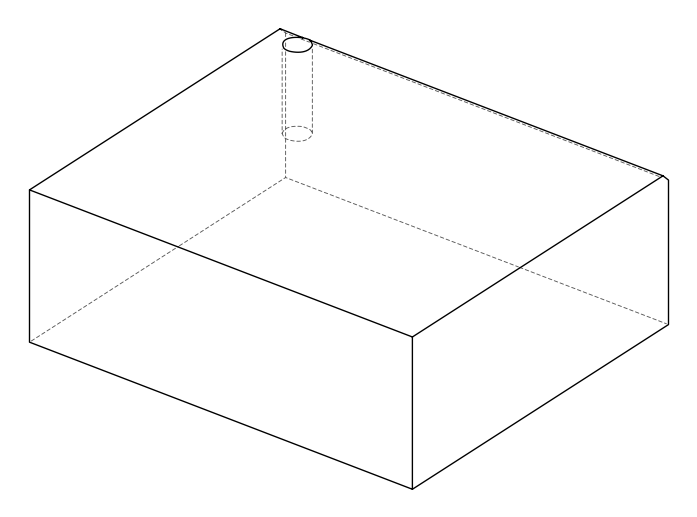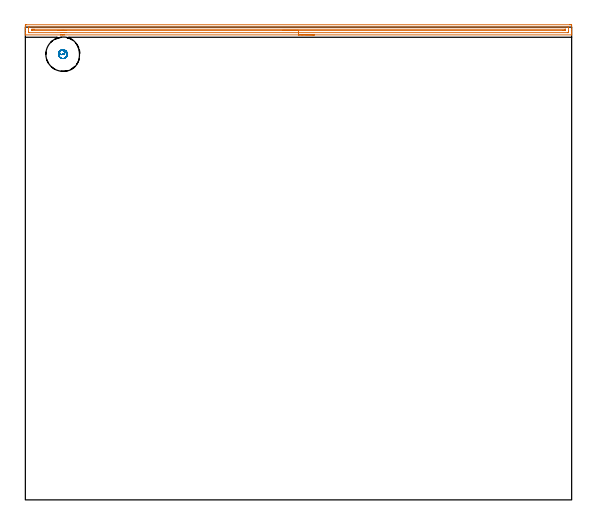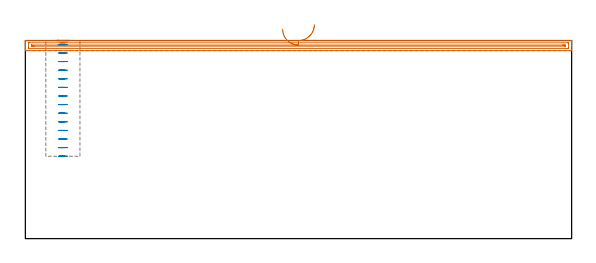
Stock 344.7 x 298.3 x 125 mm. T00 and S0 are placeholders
(PLAN: 2 operations, 1 tool changes, 10 min)
(1 AREA_MILL | FG_CHAMFER_SURFACE | UGT0205_001 | 8.44 min | 7066 mm3)
(2 MILL_BLIND_HOLE_FROM_SOLID_MATERIAL | STEP1POCKET | NXT0201_012 | Spiral | 1.52 min | 26509 mm3)
(TOOL UGT0205_001 | Chamfer Mill 20 x 3 x 45 deg. | D20 FL50 Z2)
(TOOL NXT0201_012 | ENDMILL 16mm [2P460-1600-NA 1630] | D16 FL38 Z6)
(OP 1 AREA_MILL)
G17 G21 G94 G90
T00 M6
G54
G17 G0 G90 X182.349 Y293.402 S1061 M3
G43 Z135. H0
Z134.998
G94 G1 X182.311 Z134.127 F250.
X182.197 Z133.262
X182.008 Z132.41
X181.746 Z131.578
X181.412 Z130.772
X181.009 Z129.998
X180.541 Z129.263
X180.01 Z128.57
X179.42 Z127.927
X178.777 Z127.338
X178.085 Z126.807
X177.349 Z126.338
X176.575 Z125.935
X175.769 Z125.601
X174.937 Z125.339
X174.086 Z125.15
X173.221 Z125.036
X172.349 Z124.998
X24.748 Y293.403 Z124.997
X24.413 Y293.421 Z124.976
X23.966 Y293.438 Z124.953
X23.776 Z124.952
X23.739 Y293.441 Z124.953
X23.606 Z124.952
X23.516 Y293.44 Z124.95
X23.463 Z124.951
X22.991 Y293.421 Z124.972
X22.681 Y293.407 Z124.985
X22.132 Y293.4 Z124.999
X22.111
X0.185 Z125.
X0.01 Y293.403 Z124.988
X0.007 Y293.437 Z124.954
X0. Y293.845 Z124.555
Y294.09 Z124.309
Y294.825 Z123.57
Y296.08 Z122.317
Y297.488 Z120.908
Y298.115 Z120.281
Y299.003 Z119.394
X0.002 Y299.263 Z119.134
X0.008 Y299.791 Z118.606
X0.097 Y299.794 Z118.603
X0.632 Y299.8 Z118.6
X343.526
X344.068 Y299.799 Z118.601
X344.603 Y299.794 Z118.603
X344.692 Y299.791 Z118.606
X344.7 Y299.263 Z119.134
Y296.6 Z121.795
Y295.192 Z123.204
Y294.825 Z123.57
Y294.09 Z124.309
Y293.845 Z124.555
Y293.439 Z124.953
X344.691 Y293.403 Z124.988
X344.515 Y293.4 Z125.
X172.349 Y293.402 Z124.998
Y294.816 Z123.584
X25.682 Y294.817 Z123.583
X24.785 Y294.82 Z123.58
X24.78
X24.704 Y294.825 Z123.575
X23.886 Y294.856 Z123.544
X23.853 Y294.857 Z123.543
X23.422 Y294.852 Z123.548
X22.991 Y294.842 Z123.558
X22.975 Y294.841 Z123.559
X22.614 Y294.825 Z123.575
X22.107 Y294.815 Z123.585
X22.097
X2.421 Y294.814 Z123.586
X2.01 Y294.825 Z123.575
X2.001 Y295.241 Z123.159
X2. Y297.488 Z120.912
X2.001 Y297.904 Z120.496
X2.01 Y298.375 Z120.025
X2.41 Y298.386 Z120.014
X2.421
X342.279
X342.69 Y298.375 Z120.025
X342.699 Y297.959 Z120.441
X342.7 Y295.712 Z122.688
X342.699 Y295.296 Z123.104
X342.69 Y294.825 Z123.575
X342.29 Y294.814 Z123.586
X342.279
X172.349 Y294.816 Z123.584
Y296.23 Z122.17
X26.045 Y296.232 Z122.168
X25.674 Y296.233 Z122.167
X25.145 Y296.238 Z122.162
X24.78 Y296.245 Z122.155
X24.231 Y296.257 Z122.143
X23.886 Y296.264 Z122.136
X23.33
X22.991 Y296.256 Z122.144
X22.458 Y296.242 Z122.158
X22.097 Y296.236 Z122.164
X21.575 Y296.231 Z122.169
X21.203 Y296.229 Z122.171
X20.682
X4.085
X4.04 Y296.23 Z122.17
X4.016 Y296.233 Z122.167
X4.01 Y296.234 Z122.166
X4.007 Y296.254 Z122.146
X4.003 Y296.392 Z122.008
X4.004 Y296.6 Z121.8
X4.009 Y296.799 Z121.601
X4.032 Y296.965 Z121.435
X4.21 Y296.967 Z121.433
X4.731 Y296.97 Z121.43
X5.104 Y296.971 Z121.429
X5.624 Y296.972 Z121.428
X340.615 Y296.971 Z121.429
X340.66 Y296.97 Z121.43
X340.684 Y296.967 Z121.433
X340.69 Y296.966 Z121.434
X340.693 Y296.946 Z121.454
X340.697 Y296.808 Z121.592
X340.696 Y296.6 Z121.8
X340.691 Y296.401 Z121.999
X340.668 Y296.235 Z122.165
X340.49 Y296.233 Z122.167
X339.969 Y296.23 Z122.17
X339.596 Y296.229 Z122.171
X339.076 Y296.228 Z122.172
X172.349 Y296.23 Z122.17
X171.478 Z122.208
X170.613 Z122.322
X169.761 Z122.511
X168.929 Z122.773
X168.123 Z123.107
X167.349 Z123.51
X166.613 Z123.978
X165.921 Z124.509
X165.278 Z125.099
X164.689 Z125.742
X164.158 Z126.434
X163.689 Z127.17
X163.286 Z127.944
X162.952 Z128.75
X162.69 Z129.582
X162.501 Z130.433
X162.387 Z131.298
X162.349 Z132.17
G0 Z135.
M5
M2
(OP 2 MILL_BLIND_HOLE_FROM_SOLID_MATERIAL)
G17 G21 G94 G90
T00 M6
G54
G17 G0 G90 X23.7 Y281.2 S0 M3
G43 Z135. H1
Z122.571
G94 G3 X24.658 Y282.992 R1.152 F250.
X22.172 Y283.487 R1.792
X21.413 Y279.672 R2.75
X22.172 Y283.487 R-2.75
X21.793 Y281.579 R1.375
X23.7 Y281.2 R1.375
G0 Z117.143
G3 X24.658 Y282.992 R1.152
X22.172 Y283.487 R1.792
X21.413 Y279.672 R2.75
X22.172 Y283.487 R-2.75
X21.793 Y281.579 R1.375
X23.7 Y281.2 R1.375
G0 Z111.714
G3 X24.658 Y282.992 R1.152
X22.172 Y283.487 R1.792
X21.413 Y279.672 R2.75
X22.172 Y283.487 R-2.75
X21.793 Y281.579 R1.375
X23.7 Y281.2 R1.375
G0 Z106.286
G3 X24.658 Y282.992 R1.152
X22.172 Y283.487 R1.792
X21.413 Y279.672 R2.75
X22.172 Y283.487 R-2.75
X21.793 Y281.579 R1.375
X23.7 Y281.2 R1.375
G0 Z100.857
G3 X24.658 Y282.992 R1.152
X22.172 Y283.487 R1.792
X21.413 Y279.672 R2.75
X22.172 Y283.487 R-2.75
X21.793 Y281.579 R1.375
X23.7 Y281.2 R1.375
G0 Z95.429
G3 X24.658 Y282.992 R1.152
X22.172 Y283.487 R1.792
X21.413 Y279.672 R2.75
X22.172 Y283.487 R-2.75
X21.793 Y281.579 R1.375
X23.7 Y281.2 R1.375
G0 Z90.
G3 X24.658 Y282.992 R1.152
X22.172 Y283.487 R1.792
X21.413 Y279.672 R2.75
X22.172 Y283.487 R-2.75
X21.793 Y281.579 R1.375
X23.7 Y281.2 R1.375
G0 Z84.571
G3 X24.658 Y282.992 R1.152
X22.172 Y283.487 R1.792
X21.413 Y279.672 R2.75
X22.172 Y283.487 R-2.75
X21.793 Y281.579 R1.375
X23.7 Y281.2 R1.375
G0 Z79.143
G3 X24.658 Y282.992 R1.152
X22.172 Y283.487 R1.792
X21.413 Y279.672 R2.75
X22.172 Y283.487 R-2.75
X21.793 Y281.579 R1.375
X23.7 Y281.2 R1.375
G0 Z73.714
G3 X24.658 Y282.992 R1.152
X22.172 Y283.487 R1.792
X21.413 Y279.672 R2.75
X22.172 Y283.487 R-2.75
X21.793 Y281.579 R1.375
X23.7 Y281.2 R1.375
G0 Z68.286
G3 X24.658 Y282.992 R1.152
X22.172 Y283.487 R1.792
X21.413 Y279.672 R2.75
X22.172 Y283.487 R-2.75
X21.793 Y281.579 R1.375
X23.7 Y281.2 R1.375
G0 Z62.857
G3 X24.658 Y282.992 R1.152
X22.172 Y283.487 R1.792
X21.413 Y279.672 R2.75
X22.172 Y283.487 R-2.75
X21.793 Y281.579 R1.375
X23.7 Y281.2 R1.375
G0 Z57.429
G3 X24.658 Y282.992 R1.152
X22.172 Y283.487 R1.792
X21.413 Y279.672 R2.75
X22.172 Y283.487 R-2.75
X21.793 Y281.579 R1.375
X23.7 Y281.2 R1.375
G0 Z52.
G3 X24.658 Y282.992 R1.152
X22.172 Y283.487 R1.792
X21.413 Y279.672 R2.75
X22.172 Y283.487 R-2.75
X21.793 Y281.579 R1.375
X23.7 Y281.2 R1.375
G0 Z135.
M5
M2
